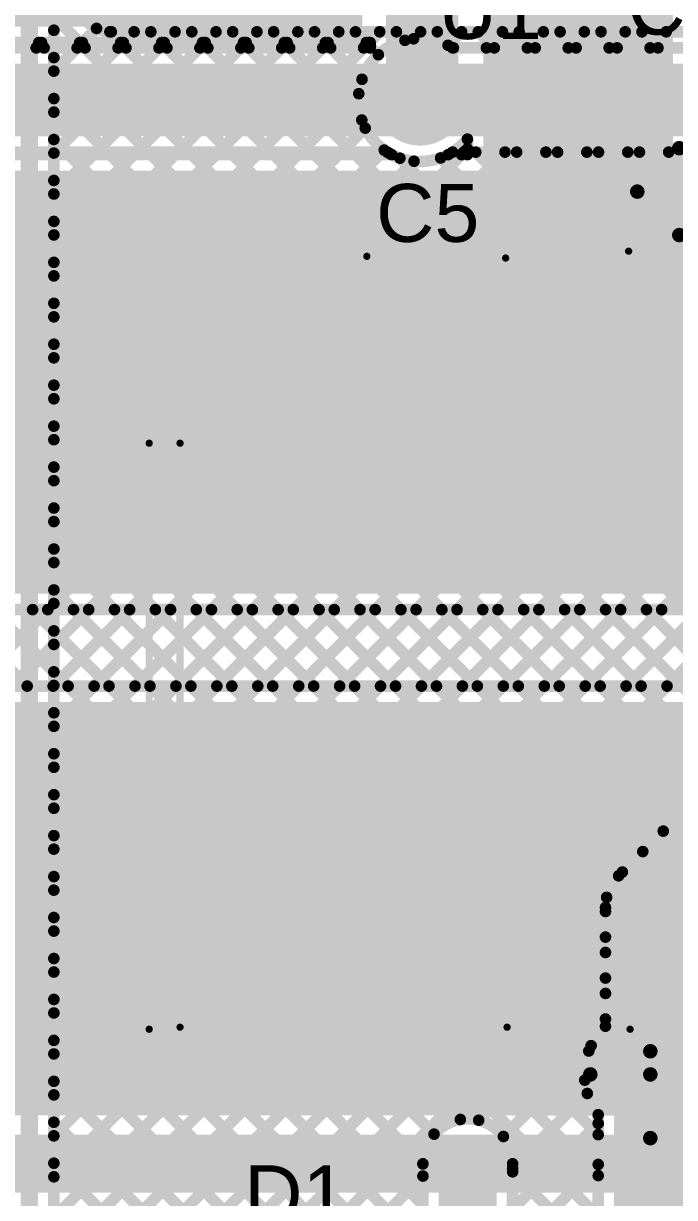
# Model space of a CAD drawing. Header units: millimetres. Extents: x 0 to 214, y 0 to 214.
# Drawn here: x 2.949 to 3.399, y 0.987 to 1.798 of the extents above; entities that cross this region are included whole.
import ezdxf

# ---------------------------------------------------------------- set-up
doc = ezdxf.new("R2010")
doc.units = ezdxf.units.MM
doc.header["$MEASUREMENT"] = 0
for name, color, linetype in [('BottomLayer', 5, 'Continuous'), ('BottomSolder', 6, 'Continuous'), ('TopLayer', 1, 'Continuous'), ('TopOverlay', 2, 'Continuous'), ('TopPaste', 8, 'Continuous'), ('TopSolder', 216, 'Continuous'), ('ViaHoleLayer', 16, 'Continuous')]:
    doc.layers.add(name, color=color, linetype=linetype)
doc.styles.add('Arial', font='', dxfattribs={"height": 0.2})
doc.styles.get('Arial').set_extended_font_data('Arial')

# ---------------------------------------------------------------- blocks, each defined once
blk = doc.blocks.new('VT1H471MI135000CE0_16')
at = {"layer": 'TopLayer'}
for points in [[(-0.32461, 0.03445), (-0.08051, 0.03445), (-0.08051, -0.03445), (-0.32461, -0.03445)], [(0.08051, 0.03445), (0.32461, 0.03445), (0.32461, -0.03445), (0.08051, -0.03445)]]:
    blk.add_hatch(color=1, dxfattribs=at).paths.add_polyline_path(points)
at = {"layer": 'TopPaste'}
for points in [[(-0.32461, 0.03445), (-0.08051, 0.03445), (-0.08051, -0.03445), (-0.32461, -0.03445)], [(0.08051, 0.03445), (0.32461, 0.03445), (0.32461, -0.03445), (0.08051, -0.03445)]]:
    blk.add_hatch(color=8, dxfattribs=at).paths.add_polyline_path(points)
at = {"layer": 'TopSolder'}
for points in [[(-0.32861, 0.03845), (-0.07651, 0.03845), (-0.07651, -0.03845), (-0.32861, -0.03845)], [(0.07651, 0.03845), (0.32861, 0.03845), (0.32861, -0.03845), (0.07651, -0.03845)]]:
    blk.add_hatch(color=216, dxfattribs=at).paths.add_polyline_path(points)
at = {"layer": 'TopOverlay'}
for points, const_width in [([(-0.26961, 0.13617), (-0.13578, 0.27)], 0.005), ([(0.269, 0.27), (-0.13578, 0.27)], 0.005), ([(0.269, 0.043), (0.269, 0.27)], 0.005), ([(-0.26842, 0.042), (-0.26961, 0.13617)], 0.005), ([(-0.30956, 0.048), (-0.30956, 0.108)], 0.01), ([(-0.27956, 0.077), (-0.33956, 0.077)], 0.01), ([(0.34422, 0.057), (0.28422, 0.057)], 0.01), ([(-0.26488, -0.1389), (-0.26367, -0.04299)], 0.005), ([(0.26758, -0.268), (0.26758, -0.042)], 0.005), ([(-0.13578, -0.268), (-0.26488, -0.1389)], 0.005), ([(0.26758, -0.268), (-0.13578, -0.268)], 0.005)]:
    blk.add_lwpolyline(points, dxfattribs=dict(at, const_width=const_width))
for points, const_width in [([(-0.13703, 0.27, 1), (-0.13453, 0.27, 1)], 0.0025), ([(-0.13703, 0.27, 1), (-0.13453, 0.27, 1)], 0.0025), ([(0.26775, 0.27, 1), (0.27025, 0.27, 1)], 0.0025), ([(0.26775, 0.27, 1), (0.27025, 0.27, 1)], 0.0025), ([(-0.27086, 0.13617, 1), (-0.26836, 0.13617, 1)], 0.0025), ([(-0.27086, 0.13617, 1), (-0.26836, 0.13617, 1)], 0.0025), ([(-0.31206, 0.108, 1), (-0.30706, 0.108, 1)], 0.005), ([(-0.34206, 0.077, 1), (-0.33706, 0.077, 1)], 0.005), ([(-0.28206, 0.077, 1), (-0.27706, 0.077, 1)], 0.005), ([(0.28172, 0.057, 1), (0.28672, 0.057, 1)], 0.005), ([(0.34172, 0.057, 1), (0.34672, 0.057, 1)], 0.005), ([(-0.31206, 0.048, 1), (-0.30706, 0.048, 1)], 0.005), ([(-0.26967, 0.042, 1), (-0.26717, 0.042, 1)], 0.0025), ([(0.26775, 0.043, 1), (0.27025, 0.043, 1)], 0.0025), ([(-0.26492, -0.04299, 1), (-0.26242, -0.04299, 1)], 0.0025), ([(0.26633, -0.042, 1), (0.26883, -0.042, 1)], 0.0025), ([(-0.26613, -0.1389, 1), (-0.26363, -0.1389, 1)], 0.0025), ([(-0.26613, -0.1389, 1), (-0.26363, -0.1389, 1)], 0.0025), ([(-0.13703, -0.268, 1), (-0.13453, -0.268, 1)], 0.0025), ([(-0.13703, -0.268, 1), (-0.13453, -0.268, 1)], 0.0025), ([(0.26633, -0.268, 1), (0.26883, -0.268, 1)], 0.0025), ([(0.26633, -0.268, 1), (0.26883, -0.268, 1)], 0.0025)]:
    blk.add_lwpolyline(points, format="xyb", close=True, dxfattribs=dict(at, const_width=const_width))
blk = doc.blocks.new('VT1H471MI135000CE0_301')
at = {"layer": 'TopLayer'}
for points in [[(-0.32461, 0.03445), (-0.08051, 0.03445), (-0.08051, -0.03445), (-0.32461, -0.03445)], [(0.08051, 0.03445), (0.32461, 0.03445), (0.32461, -0.03445), (0.08051, -0.03445)]]:
    blk.add_hatch(color=1, dxfattribs=at).paths.add_polyline_path(points)
at = {"layer": 'TopPaste'}
for points in [[(-0.32461, 0.03445), (-0.08051, 0.03445), (-0.08051, -0.03445), (-0.32461, -0.03445)], [(0.08051, 0.03445), (0.32461, 0.03445), (0.32461, -0.03445), (0.08051, -0.03445)]]:
    blk.add_hatch(color=8, dxfattribs=at).paths.add_polyline_path(points)
at = {"layer": 'TopSolder'}
for points in [[(-0.32861, 0.03845), (-0.07651, 0.03845), (-0.07651, -0.03845), (-0.32861, -0.03845)], [(0.07651, 0.03845), (0.32861, 0.03845), (0.32861, -0.03845), (0.07651, -0.03845)]]:
    blk.add_hatch(color=216, dxfattribs=at).paths.add_polyline_path(points)
at = {"layer": 'TopOverlay'}
for points, const_width in [([(-0.26961, 0.13617), (-0.13578, 0.27)], 0.005), ([(0.269, 0.27), (-0.13578, 0.27)], 0.005), ([(0.269, 0.043), (0.269, 0.27)], 0.005), ([(-0.26842, 0.042), (-0.26961, 0.13617)], 0.005), ([(-0.30956, 0.048), (-0.30956, 0.108)], 0.01), ([(-0.27956, 0.077), (-0.33956, 0.077)], 0.01), ([(0.34422, 0.057), (0.28422, 0.057)], 0.01), ([(-0.26488, -0.1389), (-0.26367, -0.04299)], 0.005), ([(0.26758, -0.268), (0.26758, -0.042)], 0.005), ([(-0.13578, -0.268), (-0.26488, -0.1389)], 0.005), ([(0.26758, -0.268), (-0.13578, -0.268)], 0.005)]:
    blk.add_lwpolyline(points, dxfattribs=dict(at, const_width=const_width))
for points, const_width in [([(-0.13703, 0.27, 1), (-0.13453, 0.27, 1)], 0.0025), ([(-0.13703, 0.27, 1), (-0.13453, 0.27, 1)], 0.0025), ([(0.26775, 0.27, 1), (0.27025, 0.27, 1)], 0.0025), ([(0.26775, 0.27, 1), (0.27025, 0.27, 1)], 0.0025), ([(-0.27086, 0.13617, 1), (-0.26836, 0.13617, 1)], 0.0025), ([(-0.27086, 0.13617, 1), (-0.26836, 0.13617, 1)], 0.0025), ([(-0.31206, 0.108, 1), (-0.30706, 0.108, 1)], 0.005), ([(-0.34206, 0.077, 1), (-0.33706, 0.077, 1)], 0.005), ([(-0.28206, 0.077, 1), (-0.27706, 0.077, 1)], 0.005), ([(0.28172, 0.057, 1), (0.28672, 0.057, 1)], 0.005), ([(0.34172, 0.057, 1), (0.34672, 0.057, 1)], 0.005), ([(-0.31206, 0.048, 1), (-0.30706, 0.048, 1)], 0.005), ([(-0.26967, 0.042, 1), (-0.26717, 0.042, 1)], 0.0025), ([(0.26775, 0.043, 1), (0.27025, 0.043, 1)], 0.0025), ([(-0.26492, -0.04299, 1), (-0.26242, -0.04299, 1)], 0.0025), ([(0.26633, -0.042, 1), (0.26883, -0.042, 1)], 0.0025), ([(-0.26613, -0.1389, 1), (-0.26363, -0.1389, 1)], 0.0025), ([(-0.26613, -0.1389, 1), (-0.26363, -0.1389, 1)], 0.0025), ([(-0.13703, -0.268, 1), (-0.13453, -0.268, 1)], 0.0025), ([(-0.13703, -0.268, 1), (-0.13453, -0.268, 1)], 0.0025), ([(0.26633, -0.268, 1), (0.26883, -0.268, 1)], 0.0025), ([(0.26633, -0.268, 1), (0.26883, -0.268, 1)], 0.0025)]:
    blk.add_lwpolyline(points, format="xyb", close=True, dxfattribs=dict(at, const_width=const_width))

msp = doc.modelspace()

# ---------------------------------------------------------------- hatches: boundary and pattern name
at = {"layer": 'BottomLayer'}
h = msp.add_hatch(color=5, dxfattribs=at)
edge = h.paths.add_edge_path()
edge.add_arc((3.223, 1.745), 0.0315, 0, 360)
h = msp.add_hatch(color=5, dxfattribs=at)
edge = h.paths.add_edge_path()
edge.add_arc((3.38222, 1.07194), 0.0315, 0, 360)
h = msp.add_hatch(color=5, dxfattribs=at)
edge = h.paths.add_edge_path()
edge.add_arc((3.25605, 1.01024), 0.01181, 0, 360)
at = {"layer": 'BottomSolder'}
h = msp.add_hatch(color=6, dxfattribs=at)
edge = h.paths.add_edge_path()
edge.add_arc((3.223, 1.745), 0.01975, 0, 360)
at = {"layer": 'TopLayer'}
for points in [[(3.2668, 1.649), (3.3978, 1.649), (3.3978, 1.92913), (3.2668, 1.92913)], [(2.35054, 1.79567), (3.18322, 1.79567), (3.18322, 1.83012), (2.35054, 1.83012)], [(2.58, 1.404), (3.602, 1.404), (3.602, 1.69626), (2.58, 1.69626)], [(1.37314, 1.0437), (3.602, 1.0437), (3.602, 1.32917), (1.37314, 1.32917)]]:
    msp.add_hatch(color=1, dxfattribs=at).paths.add_polyline_path(points)
h = msp.add_hatch(color=1, dxfattribs=at)
edge = h.paths.add_edge_path()
edge.add_arc((3.223, 1.745), 0.0315, 0, 360)
h = msp.add_hatch(color=1, dxfattribs=at)
edge = h.paths.add_edge_path()
edge.add_arc((3.38222, 1.07194), 0.0315, 0, 360)
h = msp.add_hatch(color=1, dxfattribs=at)
edge = h.paths.add_edge_path()
edge.add_arc((3.25605, 1.01024), 0.01181, 0, 360)
at = {"layer": 'TopSolder'}
h = msp.add_hatch(color=216, dxfattribs=at)
edge = h.paths.add_edge_path()
edge.add_arc((3.223, 1.745), 0.01975, 0, 360)
at = {"layer": 'ViaHoleLayer'}
h = msp.add_hatch(color=16, dxfattribs=at)
edge = h.paths.add_edge_path()
edge.add_arc((3.223, 1.745), 0.01575, 0, 360)
h = msp.add_hatch(color=16, dxfattribs=at)
edge = h.paths.add_edge_path()
edge.add_arc((3.38222, 1.07194), 0.01575, 0, 360)
h = msp.add_hatch(color=16, dxfattribs=at)
edge = h.paths.add_edge_path()
edge.add_arc((3.25605, 1.01024), 0.00591, 0, 360)

# ---------------------------------------------------------------- linework, layer by layer
at = {"layer": 'BottomLayer'}
for points, const_width in [([(2.953, 0.267), (2.953, 2.432)], 0.012), ([(2.97, 0.96693), (2.97, 1.88938)], 0.008), ([(2.97, 1.7932), (2.98688, 1.81008)], 0.008), ([(2.97, 1.80257), (3.46187, 1.31071)], 0.008), ([(2.97, 1.76492), (2.99952, 1.79443)], 0.008), ([(2.97, 1.56693), (3.19518, 1.79211)], 0.008), ([(2.97, 1.6235), (3.13861, 1.79211)], 0.008), ([(2.97, 1.59521), (3.16689, 1.79211)], 0.008), ([(2.97, 1.65178), (3.11032, 1.79211)], 0.008), ([(2.97, 1.73663), (3.02547, 1.79211)], 0.008), ([(2.97, 1.68006), (3.08204, 1.79211)], 0.008), ([(2.97, 1.70835), (3.05376, 1.79211)], 0.008), ([(3.00873, 1.79213), (3.47601, 1.32485)], 0.008), ([(3.00972, 1.79211), (3.7424, 1.79211)], 0.008), ([(3.03703, 1.79211), (3.49015, 1.33899)], 0.008), ([(3.06532, 1.79211), (3.50429, 1.35313)], 0.008), ([(3.0936, 1.79211), (3.51843, 1.36727)], 0.008), ([(3.12189, 1.79211), (3.18281, 1.73118)], 0.008), ([(3.15017, 1.79211), (3.18298, 1.7593)], 0.008), ([(3.17846, 1.79211), (3.19426, 1.7763)], 0.008), ([(3.20674, 1.79211), (3.21263, 1.78621)], 0.008), ([(3.21863, 1.78727), (3.22346, 1.79211)], 0.008), ([(3.23502, 1.79211), (3.24613, 1.781)], 0.008), ([(3.24243, 1.78279), (3.25175, 1.79211)], 0.008), ([(3.26331, 1.79211), (3.27441, 1.781)], 0.008), ([(3.26893, 1.781), (3.28003, 1.79211)], 0.008), ([(3.29159, 1.79211), (3.3027, 1.781)], 0.008), ([(3.29721, 1.781), (3.30831, 1.79211)], 0.008), ([(3.31988, 1.79211), (3.33098, 1.781)], 0.008), ([(3.32549, 1.781), (3.3366, 1.79211)], 0.008), ([(3.34816, 1.79211), (3.35927, 1.781)], 0.008), ([(3.35378, 1.781), (3.36488, 1.79211)], 0.008), ([(3.37645, 1.79211), (3.38755, 1.781)], 0.008), ([(3.38206, 1.781), (3.39317, 1.79211)], 0.008), ([(3.24558, 1.781), (3.68891, 1.781)], 0.008), ([(2.97, 1.77429), (3.44772, 1.29656)], 0.008), ([(3.223, 1.745), (3.7115, 1.745)], 0.05), ([(3.02054, 0.96693), (3.816, 1.76239)], 0.008), ([(2.97, 1.53864), (3.18073, 1.74937)], 0.008), ([(2.97, 1.746), (3.43358, 1.28242)], 0.008), ([(3.04882, 0.96693), (3.816, 1.7341)], 0.008), ([(2.97, 1.51036), (3.18521, 1.72557)], 0.008), ([(2.97, 1.71772), (3.41944, 1.26828)], 0.008), ([(2.97, 1.48207), (3.19833, 1.7104)], 0.008), ([(2.97, 1.28408), (3.39492, 1.709)], 0.008), ([(2.97, 1.2558), (3.4232, 1.709)], 0.008), ([(2.97, 1.31237), (3.36663, 1.709)], 0.008), ([(2.97, 1.42551), (3.25349, 1.709)], 0.008), ([(2.97, 1.39722), (3.28178, 1.709)], 0.008), ([(2.97, 1.34065), (3.33835, 1.709)], 0.008), ([(2.97, 1.36894), (3.31006, 1.709)], 0.008), ([(2.97, 1.08609), (3.59291, 1.709)], 0.008), ([(2.97, 1.05781), (3.62119, 1.709)], 0.008), ([(2.97, 1.11438), (3.56462, 1.709)], 0.008), ([(2.97, 1.00124), (3.67776, 1.709)], 0.008), ([(2.97, 1.02953), (3.64947, 1.709)], 0.008), ([(2.97, 1.19923), (3.47977, 1.709)], 0.008), ([(2.97, 1.17095), (3.50805, 1.709)], 0.008), ([(2.97, 1.22752), (3.45148, 1.709)], 0.008), ([(2.97, 1.14266), (3.53634, 1.709)], 0.008), ([(2.99226, 0.96693), (3.73477, 1.70945)], 0.008), ([(3.24558, 1.709), (3.68891, 1.709)], 0.008), ([(3.26156, 1.709), (3.56086, 1.4097)], 0.008), ([(3.28985, 1.709), (3.575, 1.42384)], 0.008), ([(3.31813, 1.709), (3.58914, 1.43799)], 0.008), ([(3.34641, 1.709), (3.60329, 1.45213)], 0.008), ([(3.3747, 1.709), (3.61743, 1.46627)], 0.008), ([(2.97, 0.97296), (3.70089, 1.70385)], 0.008), ([(2.97, 1.45379), (3.21891, 1.7027)], 0.008), ([(3.07298, 0.9628), (3.816, 1.70582)], 0.008), ([(3.20918, 1.70481), (3.53258, 1.38142)], 0.008), ([(3.2373, 1.70498), (3.54672, 1.39556)], 0.008), ([(2.97, 1.68943), (3.4053, 1.25414)], 0.008), ([(3.07298, 0.93452), (3.816, 1.67754)], 0.008), ([(3.38222, 1.18722), (3.847, 1.652)], 0.04), ([(2.97, 1.66115), (3.39115, 1.24)], 0.008), ([(3.36033, 1.20917), (3.816, 1.66484)], 0.008), ([(2.97, 1.63287), (3.37701, 1.22585)], 0.008), ([(2.97, 1.60458), (3.36287, 1.21171)], 0.008), ([(2.97, 1.5763), (3.35203, 1.19426)], 0.008), ([(2.97, 1.54801), (3.35122, 1.16679)], 0.008), ([(2.97, 1.51973), (3.35122, 1.1385)], 0.008), ([(2.97, 1.49144), (3.35122, 1.11022)], 0.008), ([(2.97, 1.46316), (3.34131, 1.09184)], 0.008), ([(2.97, 1.43488), (3.3369, 1.06797)], 0.008), ([(2.97, 1.40659), (3.34622, 1.03037)], 0.008), ([(2.97, 1.37831), (3.34622, 1.00208)], 0.008), ([(2.97, 1.35002), (3.34622, 0.9738)], 0.008), ([(2.97, 1.32174), (3.25093, 1.04081)], 0.008), ([(2.97, 1.29345), (3.23276, 1.03069)], 0.008), ([(2.97, 1.26517), (3.22505, 1.01012)], 0.008), ([(2.97, 1.23689), (3.22505, 0.98183)], 0.008), ([(2.97, 1.2086), (3.22505, 0.95355)], 0.008), ([(3.38222, 1.07194), (3.38222, 1.18722)], 0.04), ([(2.97, 1.18032), (3.22505, 0.92526)], 0.008), ([(3.07298, 0.90623), (3.35122, 1.18448)], 0.008), ([(3.35122, 1.10524), (3.35122, 1.18722)], 0.008), ([(3.07298, 0.87795), (3.35122, 1.15619)], 0.008), ([(2.97, 1.15203), (3.22505, 0.89698)], 0.008), ([(2.97, 1.12375), (3.22505, 0.86869)], 0.008), ([(3.26362, 1.0403), (3.35122, 1.12791)], 0.008), ([(2.97, 1.09546), (3.22505, 0.84041)], 0.008), ([(3.38222, 1.07194), (3.50706, 1.07194)], 0.05), ([(3.38222, 0.71022), (3.38222, 1.07194)], 0.05), ([(3.28067, 1.02907), (3.33969, 1.08809)], 0.008), ([(2.97, 1.06718), (3.07025, 0.96693)], 0.008), ([(3.34073, 1.07194), (3.38222, 1.07194)], 0.01), ([(3.28705, 1.00717), (3.33867, 1.05879)], 0.008), ([(3.34622, 0.73804), (3.34622, 1.04412)], 0.008), ([(2.97, 1.0389), (3.04197, 0.96693)], 0.008), ([(3.28705, 0.97888), (3.34622, 1.03805)], 0.008), ([(3.25605, 0.35595), (3.25605, 1.01024)], 0.04), ([(2.97, 1.01061), (3.01368, 0.96693)], 0.008), ([(3.22505, 0.35595), (3.22505, 1.01024)], 0.008), ([(3.28705, 0.36879), (3.28705, 1.01024)], 0.008), ([(3.28705, 0.9506), (3.34622, 1.00977)], 0.008), ([(3.07298, 0.84967), (3.22505, 1.00174)], 0.008), ([(3.28705, 1.00468), (3.34622, 0.94551)], 0.008)]:
    msp.add_lwpolyline(points, dxfattribs=dict(at, const_width=const_width))
at = {"layer": 'BottomLayer', "const_width": 0.008}
for points in [[(3.00972, 1.79211, -1), (3.00972, 1.8391)], [(3.24558, 1.709, -1.807708), (3.24558, 1.781)], [(3.35122, 1.18722, -0.199163), (3.36033, 1.20917)], [(3.35122, 1.18722, -0.198912), (3.3603, 1.20914)], [(3.34622, 1.04412, -0.387592), (3.35122, 1.10524)], [(3.22505, 1.01024, -1), (3.28705, 1.01024)]]:
    msp.add_lwpolyline(points, format="xyb", dxfattribs=at)
at = {"layer": 'BottomLayer'}
for points, const_width in [([(2.968, 1.7932, 1), (2.972, 1.7932, 1)], 0.004), ([(2.99752, 1.79443, 1), (3.00152, 1.79443, 1)], 0.004), ([(3.00673, 1.79213, 1), (3.01073, 1.79213, 1)], 0.004), ([(3.00772, 1.79211, 1), (3.01172, 1.79211, 1)], 0.004), ([(3.00772, 1.79211, 1), (3.01172, 1.79211, 1)], 0.004), ([(3.02347, 1.79211, 1), (3.02747, 1.79211, 1)], 0.004), ([(3.03503, 1.79211, 1), (3.03903, 1.79211, 1)], 0.004), ([(3.05176, 1.79211, 1), (3.05576, 1.79211, 1)], 0.004), ([(3.06332, 1.79211, 1), (3.06732, 1.79211, 1)], 0.004), ([(3.08004, 1.79211, 1), (3.08404, 1.79211, 1)], 0.004), ([(3.0916, 1.79211, 1), (3.0956, 1.79211, 1)], 0.004), ([(3.10832, 1.79211, 1), (3.11232, 1.79211, 1)], 0.004), ([(3.11989, 1.79211, 1), (3.12389, 1.79211, 1)], 0.004), ([(3.13661, 1.79211, 1), (3.14061, 1.79211, 1)], 0.004), ([(3.14817, 1.79211, 1), (3.15217, 1.79211, 1)], 0.004), ([(3.16489, 1.79211, 1), (3.16889, 1.79211, 1)], 0.004), ([(3.17646, 1.79211, 1), (3.18046, 1.79211, 1)], 0.004), ([(3.19318, 1.79211, 1), (3.19718, 1.79211, 1)], 0.004), ([(3.20474, 1.79211, 1), (3.20874, 1.79211, 1)], 0.004), ([(3.22146, 1.79211, 1), (3.22546, 1.79211, 1)], 0.004), ([(3.23302, 1.79211, 1), (3.23702, 1.79211, 1)], 0.004), ([(3.24975, 1.79211, 1), (3.25375, 1.79211, 1)], 0.004), ([(3.26131, 1.79211, 1), (3.26531, 1.79211, 1)], 0.004), ([(3.27803, 1.79211, 1), (3.28203, 1.79211, 1)], 0.004), ([(3.28959, 1.79211, 1), (3.29359, 1.79211, 1)], 0.004), ([(3.30631, 1.79211, 1), (3.31031, 1.79211, 1)], 0.004), ([(3.31788, 1.79211, 1), (3.32188, 1.79211, 1)], 0.004), ([(3.3346, 1.79211, 1), (3.3386, 1.79211, 1)], 0.004), ([(3.34616, 1.79211, 1), (3.35016, 1.79211, 1)], 0.004), ([(3.36288, 1.79211, 1), (3.36688, 1.79211, 1)], 0.004), ([(3.37445, 1.79211, 1), (3.37845, 1.79211, 1)], 0.004), ([(3.39117, 1.79211, 1), (3.39517, 1.79211, 1)], 0.004), ([(3.21063, 1.78621, 1), (3.21463, 1.78621, 1)], 0.004), ([(3.21663, 1.78727, 1), (3.22063, 1.78727, 1)], 0.004), ([(3.24043, 1.78279, 1), (3.24443, 1.78279, 1)], 0.004), ([(3.24358, 1.781, 1), (3.24758, 1.781, 1)], 0.004), ([(3.24358, 1.781, 1), (3.24758, 1.781, 1)], 0.004), ([(3.24413, 1.781, 1), (3.24813, 1.781, 1)], 0.004), ([(3.26693, 1.781, 1), (3.27093, 1.781, 1)], 0.004), ([(3.27241, 1.781, 1), (3.27641, 1.781, 1)], 0.004), ([(3.29521, 1.781, 1), (3.29921, 1.781, 1)], 0.004), ([(3.3007, 1.781, 1), (3.3047, 1.781, 1)], 0.004), ([(3.32349, 1.781, 1), (3.32749, 1.781, 1)], 0.004), ([(3.32898, 1.781, 1), (3.33298, 1.781, 1)], 0.004), ([(3.35178, 1.781, 1), (3.35578, 1.781, 1)], 0.004), ([(3.35727, 1.781, 1), (3.36127, 1.781, 1)], 0.004), ([(3.38006, 1.781, 1), (3.38406, 1.781, 1)], 0.004), ([(3.38555, 1.781, 1), (3.38955, 1.781, 1)], 0.004), ([(2.968, 1.77429, 1), (2.972, 1.77429, 1)], 0.004), ([(3.19226, 1.7763, 1), (3.19626, 1.7763, 1)], 0.004), ([(2.968, 1.76492, 1), (2.972, 1.76492, 1)], 0.004), ([(3.2105, 1.745, 1), (3.2355, 1.745, 1)], 0.025), ([(3.18098, 1.7593, 1), (3.18498, 1.7593, 1)], 0.004), ([(3.17873, 1.74937, 1), (3.18273, 1.74937, 1)], 0.004), ([(2.968, 1.746, 1), (2.972, 1.746, 1)], 0.004), ([(2.968, 1.73663, 1), (2.972, 1.73663, 1)], 0.004), ([(3.18081, 1.73118, 1), (3.18481, 1.73118, 1)], 0.004), ([(3.18321, 1.72557, 1), (3.18721, 1.72557, 1)], 0.004), ([(2.968, 1.71772, 1), (2.972, 1.71772, 1)], 0.004), ([(2.968, 1.70835, 1), (2.972, 1.70835, 1)], 0.004), ([(3.19633, 1.7104, 1), (3.20033, 1.7104, 1)], 0.004), ([(3.24358, 1.709, 1), (3.24758, 1.709, 1)], 0.004), ([(3.24358, 1.709, 1), (3.24758, 1.709, 1)], 0.004), ([(3.25149, 1.709, 1), (3.25549, 1.709, 1)], 0.004), ([(3.25956, 1.709, 1), (3.26356, 1.709, 1)], 0.004), ([(3.27978, 1.709, 1), (3.28378, 1.709, 1)], 0.004), ([(3.28785, 1.709, 1), (3.29185, 1.709, 1)], 0.004), ([(3.30806, 1.709, 1), (3.31206, 1.709, 1)], 0.004), ([(3.31613, 1.709, 1), (3.32013, 1.709, 1)], 0.004), ([(3.33635, 1.709, 1), (3.34035, 1.709, 1)], 0.004), ([(3.34441, 1.709, 1), (3.34841, 1.709, 1)], 0.004), ([(3.36463, 1.709, 1), (3.36863, 1.709, 1)], 0.004), ([(3.3727, 1.709, 1), (3.3767, 1.709, 1)], 0.004), ([(3.39292, 1.709, 1), (3.39692, 1.709, 1)], 0.004), ([(3.20718, 1.70481, 1), (3.21118, 1.70481, 1)], 0.004), ([(3.21691, 1.7027, 1), (3.22091, 1.7027, 1)], 0.004), ([(3.2353, 1.70498, 1), (3.2393, 1.70498, 1)], 0.004), ([(2.968, 1.68943, 1), (2.972, 1.68943, 1)], 0.004), ([(2.968, 1.68006, 1), (2.972, 1.68006, 1)], 0.004), ([(2.968, 1.66115, 1), (2.972, 1.66115, 1)], 0.004), ([(2.968, 1.65178, 1), (2.972, 1.65178, 1)], 0.004), ([(2.968, 1.63287, 1), (2.972, 1.63287, 1)], 0.004), ([(2.968, 1.6235, 1), (2.972, 1.6235, 1)], 0.004), ([(2.968, 1.60458, 1), (2.972, 1.60458, 1)], 0.004), ([(2.968, 1.59521, 1), (2.972, 1.59521, 1)], 0.004), ([(2.968, 1.5763, 1), (2.972, 1.5763, 1)], 0.004), ([(2.968, 1.56693, 1), (2.972, 1.56693, 1)], 0.004), ([(2.968, 1.54801, 1), (2.972, 1.54801, 1)], 0.004), ([(2.968, 1.53864, 1), (2.972, 1.53864, 1)], 0.004), ([(2.968, 1.51973, 1), (2.972, 1.51973, 1)], 0.004), ([(2.968, 1.51036, 1), (2.972, 1.51036, 1)], 0.004), ([(2.968, 1.49144, 1), (2.972, 1.49144, 1)], 0.004), ([(2.968, 1.48207, 1), (2.972, 1.48207, 1)], 0.004), ([(2.968, 1.46316, 1), (2.972, 1.46316, 1)], 0.004), ([(2.968, 1.45379, 1), (2.972, 1.45379, 1)], 0.004), ([(2.968, 1.43488, 1), (2.972, 1.43488, 1)], 0.004), ([(2.968, 1.42551, 1), (2.972, 1.42551, 1)], 0.004), ([(2.968, 1.40659, 1), (2.972, 1.40659, 1)], 0.004), ([(2.968, 1.39722, 1), (2.972, 1.39722, 1)], 0.004), ([(2.968, 1.37831, 1), (2.972, 1.37831, 1)], 0.004), ([(2.968, 1.36894, 1), (2.972, 1.36894, 1)], 0.004), ([(2.968, 1.35002, 1), (2.972, 1.35002, 1)], 0.004), ([(2.968, 1.34065, 1), (2.972, 1.34065, 1)], 0.004), ([(2.968, 1.32174, 1), (2.972, 1.32174, 1)], 0.004), ([(2.968, 1.31237, 1), (2.972, 1.31237, 1)], 0.004), ([(2.968, 1.29345, 1), (2.972, 1.29345, 1)], 0.004), ([(2.968, 1.28408, 1), (2.972, 1.28408, 1)], 0.004), ([(2.968, 1.26517, 1), (2.972, 1.26517, 1)], 0.004), ([(2.968, 1.2558, 1), (2.972, 1.2558, 1)], 0.004), ([(2.968, 1.23689, 1), (2.972, 1.23689, 1)], 0.004), ([(3.38915, 1.24, 1), (3.39315, 1.24, 1)], 0.004), ([(2.968, 1.22752, 1), (2.972, 1.22752, 1)], 0.004), ([(3.37501, 1.22585, 1), (3.37901, 1.22585, 1)], 0.004), ([(2.968, 1.2086, 1), (2.972, 1.2086, 1)], 0.004), ([(3.3583, 1.20914, 1), (3.3623, 1.20914, 1)], 0.004), ([(3.35833, 1.20917, 1), (3.36233, 1.20917, 1)], 0.004), ([(3.35833, 1.20917, 1), (3.36233, 1.20917, 1)], 0.004), ([(3.36087, 1.21171, 1), (3.36487, 1.21171, 1)], 0.004), ([(2.968, 1.19923, 1), (2.972, 1.19923, 1)], 0.004), ([(3.37222, 1.18722, 1), (3.39222, 1.18722, 1)], 0.02), ([(3.37222, 1.18722, 1), (3.39222, 1.18722, 1)], 0.02), ([(3.35003, 1.19426, 1), (3.35403, 1.19426, 1)], 0.004), ([(2.968, 1.18032, 1), (2.972, 1.18032, 1)], 0.004), ([(3.34922, 1.18722, 1), (3.35322, 1.18722, 1)], 0.004), ([(3.34922, 1.18722, 1), (3.35322, 1.18722, 1)], 0.004), ([(3.34922, 1.18722, 1), (3.35322, 1.18722, 1)], 0.004), ([(3.34922, 1.18448, 1), (3.35322, 1.18448, 1)], 0.004), ([(2.968, 1.17095, 1), (2.972, 1.17095, 1)], 0.004), ([(3.34922, 1.16679, 1), (3.35322, 1.16679, 1)], 0.004), ([(3.34922, 1.15619, 1), (3.35322, 1.15619, 1)], 0.004), ([(2.968, 1.15203, 1), (2.972, 1.15203, 1)], 0.004), ([(2.968, 1.14266, 1), (2.972, 1.14266, 1)], 0.004), ([(3.34922, 1.1385, 1), (3.35322, 1.1385, 1)], 0.004), ([(2.968, 1.12375, 1), (2.972, 1.12375, 1)], 0.004), ([(3.34922, 1.12791, 1), (3.35322, 1.12791, 1)], 0.004), ([(2.968, 1.11438, 1), (2.972, 1.11438, 1)], 0.004), ([(3.34922, 1.11022, 1), (3.35322, 1.11022, 1)], 0.004), ([(3.34922, 1.10524, 1), (3.35322, 1.10524, 1)], 0.004), ([(3.34922, 1.10524, 1), (3.35322, 1.10524, 1)], 0.004), ([(2.968, 1.09546, 1), (2.972, 1.09546, 1)], 0.004), ([(3.33931, 1.09184, 1), (3.34331, 1.09184, 1)], 0.004), ([(3.36972, 1.07194, 1), (3.39472, 1.07194, 1)], 0.025), ([(3.36972, 1.07194, 1), (3.39472, 1.07194, 1)], 0.025), ([(2.968, 1.08609, 1), (2.972, 1.08609, 1)], 0.004), ([(3.33769, 1.08809, 1), (3.34169, 1.08809, 1)], 0.004), ([(3.37222, 1.07194, 1), (3.39222, 1.07194, 1)], 0.02), ([(2.968, 1.06718, 1), (2.972, 1.06718, 1)], 0.004), ([(3.3349, 1.06797, 1), (3.3389, 1.06797, 1)], 0.004), ([(3.33823, 1.07194, 1), (3.34323, 1.07194, 1)], 0.005), ([(3.37972, 1.07194, 1), (3.38472, 1.07194, 1)], 0.005), ([(3.33667, 1.05879, 1), (3.34067, 1.05879, 1)], 0.004), ([(2.968, 1.05781, 1), (2.972, 1.05781, 1)], 0.004), ([(3.34422, 1.04412, 1), (3.34822, 1.04412, 1)], 0.004), ([(3.34422, 1.04412, 1), (3.34822, 1.04412, 1)], 0.004), ([(2.968, 1.0389, 1), (2.972, 1.0389, 1)], 0.004), ([(3.24893, 1.04081, 1), (3.25293, 1.04081, 1)], 0.004), ([(3.26162, 1.0403, 1), (3.26562, 1.0403, 1)], 0.004), ([(3.34422, 1.03805, 1), (3.34822, 1.03805, 1)], 0.004), ([(2.968, 1.02953, 1), (2.972, 1.02953, 1)], 0.004), ([(3.23076, 1.03069, 1), (3.23476, 1.03069, 1)], 0.004), ([(3.24605, 1.01024, 1), (3.26605, 1.01024, 1)], 0.02), ([(3.27867, 1.02907, 1), (3.28267, 1.02907, 1)], 0.004), ([(3.34422, 1.03037, 1), (3.34822, 1.03037, 1)], 0.004), ([(2.968, 1.01061, 1), (2.972, 1.01061, 1)], 0.004), ([(3.22305, 1.01024, 1), (3.22705, 1.01024, 1)], 0.004), ([(3.22305, 1.01024, 1), (3.22705, 1.01024, 1)], 0.004), ([(3.22305, 1.01012, 1), (3.22705, 1.01012, 1)], 0.004), ([(3.28505, 1.01024, 1), (3.28905, 1.01024, 1)], 0.004), ([(3.28505, 1.01024, 1), (3.28905, 1.01024, 1)], 0.004), ([(3.34422, 1.00977, 1), (3.34822, 1.00977, 1)], 0.004), ([(3.22305, 1.00174, 1), (3.22705, 1.00174, 1)], 0.004), ([(3.28505, 1.00717, 1), (3.28905, 1.00717, 1)], 0.004), ([(3.28505, 1.00468, 1), (3.28905, 1.00468, 1)], 0.004), ([(3.34422, 1.00208, 1), (3.34822, 1.00208, 1)], 0.004), ([(2.968, 1.00124, 1), (2.972, 1.00124, 1)], 0.004)]:
    msp.add_lwpolyline(points, format="xyb", close=True, dxfattribs=dict(at, const_width=const_width))
at = {"layer": 'TopLayer'}
for points, const_width in [([(3.22456, 1.74656), (3.22456, 1.96693)], 0.05), ([(2.55624, 1.78467), (3.18856, 1.78467)], 0.008), ([(2.56358, 1.781), (3.18856, 1.781)], 0.008), ([(2.9578, 1.781), (2.96147, 1.78467)], 0.008), ([(2.95962, 1.78467), (2.96329, 1.781)], 0.008), ([(2.98608, 1.781), (2.98975, 1.78467)], 0.008), ([(2.9879, 1.78467), (2.99157, 1.781)], 0.008), ([(3.01437, 1.781), (3.01804, 1.78467)], 0.008), ([(3.01619, 1.78467), (3.01986, 1.781)], 0.008), ([(3.04265, 1.781), (3.04632, 1.78467)], 0.008), ([(3.04447, 1.78467), (3.04814, 1.781)], 0.008), ([(3.07094, 1.781), (3.0746, 1.78467)], 0.008), ([(3.07276, 1.78467), (3.07642, 1.781)], 0.008), ([(3.09922, 1.781), (3.10289, 1.78467)], 0.008), ([(3.10104, 1.78467), (3.10471, 1.781)], 0.008), ([(3.1275, 1.781), (3.13117, 1.78467)], 0.008), ([(3.12932, 1.78467), (3.13299, 1.781)], 0.008), ([(3.15579, 1.781), (3.15946, 1.78467)], 0.008), ([(3.15761, 1.78467), (3.16128, 1.781)], 0.008), ([(3.18407, 1.781), (3.18774, 1.78467)], 0.008), ([(3.18589, 1.78467), (3.18856, 1.782)], 0.008), ([(3.18856, 1.781), (3.18856, 1.78467)], 0.008), ([(2.545, 1.745), (3.223, 1.745)], 0.05), ([(3.223, 1.745), (3.22456, 1.74656)], 0.05), ([(3.2558, 1.70726), (3.2558, 1.71798)], 0.008), ([(2.56358, 1.709), (3.20042, 1.709)], 0.008), ([(2.81134, 1.70726), (3.20347, 1.70726)], 0.008), ([(3.24253, 1.70726), (3.2558, 1.70726)], 0.008), ([(3.25175, 1.70726), (3.2558, 1.7113)], 0.008), ([(2.569, 1.393), (3.609, 1.393)], 0.008), ([(2.89874, 1.393), (2.95157, 1.34017)], 0.008), ([(2.91295, 1.34017), (2.96578, 1.393)], 0.008), ([(2.92702, 1.393), (2.97985, 1.34017)], 0.008), ([(2.94124, 1.34017), (2.99406, 1.393)], 0.008), ([(2.95531, 1.393), (3.00813, 1.34017)], 0.008), ([(2.96952, 1.34017), (3.02235, 1.393)], 0.008), ([(2.98359, 1.393), (3.03642, 1.34017)], 0.008), ([(2.9978, 1.34017), (3.05063, 1.393)], 0.008), ([(3.01188, 1.393), (3.0647, 1.34017)], 0.008), ([(3.02609, 1.34017), (3.07892, 1.393)], 0.008), ([(3.04016, 1.393), (3.09299, 1.34017)], 0.008), ([(3.05437, 1.34017), (3.1072, 1.393)], 0.008), ([(3.06844, 1.393), (3.12127, 1.34017)], 0.008), ([(3.08266, 1.34017), (3.13548, 1.393)], 0.008), ([(3.09673, 1.393), (3.14956, 1.34017)], 0.008), ([(3.11094, 1.34017), (3.16377, 1.393)], 0.008), ([(3.12501, 1.393), (3.17784, 1.34017)], 0.008), ([(3.13923, 1.34017), (3.19205, 1.393)], 0.008), ([(3.1533, 1.393), (3.20612, 1.34017)], 0.008), ([(3.16751, 1.34017), (3.22034, 1.393)], 0.008), ([(3.18158, 1.393), (3.23441, 1.34017)], 0.008), ([(3.19579, 1.34017), (3.24862, 1.393)], 0.008), ([(3.20987, 1.393), (3.26269, 1.34017)], 0.008), ([(3.22408, 1.34017), (3.27691, 1.393)], 0.008), ([(3.23815, 1.393), (3.29098, 1.34017)], 0.008), ([(3.25236, 1.34017), (3.30519, 1.393)], 0.008), ([(3.26643, 1.393), (3.31926, 1.34017)], 0.008), ([(3.28065, 1.34017), (3.33347, 1.393)], 0.008), ([(3.29472, 1.393), (3.34755, 1.34017)], 0.008), ([(3.30893, 1.34017), (3.36176, 1.393)], 0.008), ([(3.323, 1.393), (3.37583, 1.34017)], 0.008), ([(3.33722, 1.34017), (3.39004, 1.393)], 0.008), ([(3.35129, 1.393), (3.40411, 1.34017)], 0.008), ([(3.3655, 1.34017), (3.41833, 1.393)], 0.008), ([(3.37957, 1.393), (3.4324, 1.34017)], 0.008), ([(3.39378, 1.34017), (3.44661, 1.393)], 0.008), ([(1.36214, 1.34017), (3.609, 1.34017)], 0.008), ([(2.36924, 1.01024), (3.25605, 1.01024)], 0.04), ([(3.25605, 1.01024), (3.75676, 1.01024)], 0.04)]:
    msp.add_lwpolyline(points, dxfattribs=dict(at, const_width=const_width))
for points, const_width in [([(2.9558, 1.781, 1), (2.9598, 1.781, 1)], 0.004), ([(2.95762, 1.78467, 1), (2.96162, 1.78467, 1)], 0.004), ([(2.95947, 1.78467, 1), (2.96347, 1.78467, 1)], 0.004), ([(2.96129, 1.781, 1), (2.96529, 1.781, 1)], 0.004), ([(2.98408, 1.781, 1), (2.98808, 1.781, 1)], 0.004), ([(2.9859, 1.78467, 1), (2.9899, 1.78467, 1)], 0.004), ([(2.98775, 1.78467, 1), (2.99175, 1.78467, 1)], 0.004), ([(2.98957, 1.781, 1), (2.99357, 1.781, 1)], 0.004), ([(3.01237, 1.781, 1), (3.01637, 1.781, 1)], 0.004), ([(3.01419, 1.78467, 1), (3.01819, 1.78467, 1)], 0.004), ([(3.01604, 1.78467, 1), (3.02004, 1.78467, 1)], 0.004), ([(3.01786, 1.781, 1), (3.02186, 1.781, 1)], 0.004), ([(3.04065, 1.781, 1), (3.04465, 1.781, 1)], 0.004), ([(3.04247, 1.78467, 1), (3.04647, 1.78467, 1)], 0.004), ([(3.04432, 1.78467, 1), (3.04832, 1.78467, 1)], 0.004), ([(3.04614, 1.781, 1), (3.05014, 1.781, 1)], 0.004), ([(3.06894, 1.781, 1), (3.07294, 1.781, 1)], 0.004), ([(3.07076, 1.78467, 1), (3.07476, 1.78467, 1)], 0.004), ([(3.0726, 1.78467, 1), (3.0766, 1.78467, 1)], 0.004), ([(3.07442, 1.781, 1), (3.07842, 1.781, 1)], 0.004), ([(3.09722, 1.781, 1), (3.10122, 1.781, 1)], 0.004), ([(3.09904, 1.78467, 1), (3.10304, 1.78467, 1)], 0.004), ([(3.10089, 1.78467, 1), (3.10489, 1.78467, 1)], 0.004), ([(3.10271, 1.781, 1), (3.10671, 1.781, 1)], 0.004), ([(3.1255, 1.781, 1), (3.1295, 1.781, 1)], 0.004), ([(3.12732, 1.78467, 1), (3.13132, 1.78467, 1)], 0.004), ([(3.12917, 1.78467, 1), (3.13317, 1.78467, 1)], 0.004), ([(3.13099, 1.781, 1), (3.13499, 1.781, 1)], 0.004), ([(3.15379, 1.781, 1), (3.15779, 1.781, 1)], 0.004), ([(3.15561, 1.78467, 1), (3.15961, 1.78467, 1)], 0.004), ([(3.15746, 1.78467, 1), (3.16146, 1.78467, 1)], 0.004), ([(3.15928, 1.781, 1), (3.16328, 1.781, 1)], 0.004), ([(3.18207, 1.781, 1), (3.18607, 1.781, 1)], 0.004), ([(3.18389, 1.78467, 1), (3.18789, 1.78467, 1)], 0.004), ([(3.18574, 1.78467, 1), (3.18974, 1.78467, 1)], 0.004), ([(3.18656, 1.78467, 1), (3.19056, 1.78467, 1)], 0.004), ([(3.18656, 1.78467, 1), (3.19056, 1.78467, 1)], 0.004), ([(3.18656, 1.782, 1), (3.19056, 1.782, 1)], 0.004), ([(3.18656, 1.781, 1), (3.19056, 1.781, 1)], 0.004), ([(3.18656, 1.781, 1), (3.19056, 1.781, 1)], 0.004), ([(3.2105, 1.745, 1), (3.2355, 1.745, 1)], 0.025), ([(3.2105, 1.745, 1), (3.2355, 1.745, 1)], 0.025), ([(3.21206, 1.74656, 1), (3.23706, 1.74656, 1)], 0.025), ([(3.21206, 1.74656, 1), (3.23706, 1.74656, 1)], 0.025), ([(3.2538, 1.71798, 1), (3.2578, 1.71798, 1)], 0.004), ([(3.2538, 1.71798, 1), (3.2578, 1.71798, 1)], 0.004), ([(3.19842, 1.709, 1), (3.20242, 1.709, 1)], 0.004), ([(3.19842, 1.709, 1), (3.20242, 1.709, 1)], 0.004), ([(3.20147, 1.70726, 1), (3.20547, 1.70726, 1)], 0.004), ([(3.20147, 1.70726, 1), (3.20547, 1.70726, 1)], 0.004), ([(3.24053, 1.70726, 1), (3.24453, 1.70726, 1)], 0.004), ([(3.24053, 1.70726, 1), (3.24453, 1.70726, 1)], 0.004), ([(3.24975, 1.70726, 1), (3.25375, 1.70726, 1)], 0.004), ([(3.2538, 1.7113, 1), (3.2578, 1.7113, 1)], 0.004), ([(3.2538, 1.70726, 1), (3.2578, 1.70726, 1)], 0.004), ([(3.2538, 1.70726, 1), (3.2578, 1.70726, 1)], 0.004), ([(2.95331, 1.393, 1), (2.95731, 1.393, 1)], 0.004), ([(2.96378, 1.393, 1), (2.96778, 1.393, 1)], 0.004), ([(2.98159, 1.393, 1), (2.98559, 1.393, 1)], 0.004), ([(2.99206, 1.393, 1), (2.99606, 1.393, 1)], 0.004), ([(3.00988, 1.393, 1), (3.01388, 1.393, 1)], 0.004), ([(3.02035, 1.393, 1), (3.02435, 1.393, 1)], 0.004), ([(3.03816, 1.393, 1), (3.04216, 1.393, 1)], 0.004), ([(3.04863, 1.393, 1), (3.05263, 1.393, 1)], 0.004), ([(3.06644, 1.393, 1), (3.07044, 1.393, 1)], 0.004), ([(3.07692, 1.393, 1), (3.08092, 1.393, 1)], 0.004), ([(3.09473, 1.393, 1), (3.09873, 1.393, 1)], 0.004), ([(3.1052, 1.393, 1), (3.1092, 1.393, 1)], 0.004), ([(3.12301, 1.393, 1), (3.12701, 1.393, 1)], 0.004), ([(3.13348, 1.393, 1), (3.13748, 1.393, 1)], 0.004), ([(3.1513, 1.393, 1), (3.1553, 1.393, 1)], 0.004), ([(3.16177, 1.393, 1), (3.16577, 1.393, 1)], 0.004), ([(3.17958, 1.393, 1), (3.18358, 1.393, 1)], 0.004), ([(3.19005, 1.393, 1), (3.19405, 1.393, 1)], 0.004), ([(3.20787, 1.393, 1), (3.21187, 1.393, 1)], 0.004), ([(3.21834, 1.393, 1), (3.22234, 1.393, 1)], 0.004), ([(3.23615, 1.393, 1), (3.24015, 1.393, 1)], 0.004), ([(3.24662, 1.393, 1), (3.25062, 1.393, 1)], 0.004), ([(3.26443, 1.393, 1), (3.26843, 1.393, 1)], 0.004), ([(3.27491, 1.393, 1), (3.27891, 1.393, 1)], 0.004), ([(3.29272, 1.393, 1), (3.29672, 1.393, 1)], 0.004), ([(3.30319, 1.393, 1), (3.30719, 1.393, 1)], 0.004), ([(3.321, 1.393, 1), (3.325, 1.393, 1)], 0.004), ([(3.33147, 1.393, 1), (3.33547, 1.393, 1)], 0.004), ([(3.34929, 1.393, 1), (3.35329, 1.393, 1)], 0.004), ([(3.35976, 1.393, 1), (3.36376, 1.393, 1)], 0.004), ([(3.37757, 1.393, 1), (3.38157, 1.393, 1)], 0.004), ([(3.38804, 1.393, 1), (3.39204, 1.393, 1)], 0.004), ([(2.94957, 1.34017, 1), (2.95357, 1.34017, 1)], 0.004), ([(2.96752, 1.34017, 1), (2.97152, 1.34017, 1)], 0.004), ([(2.97785, 1.34017, 1), (2.98185, 1.34017, 1)], 0.004), ([(2.9958, 1.34017, 1), (2.9998, 1.34017, 1)], 0.004), ([(3.00613, 1.34017, 1), (3.01013, 1.34017, 1)], 0.004), ([(3.02409, 1.34017, 1), (3.02809, 1.34017, 1)], 0.004), ([(3.03442, 1.34017, 1), (3.03842, 1.34017, 1)], 0.004), ([(3.05237, 1.34017, 1), (3.05637, 1.34017, 1)], 0.004), ([(3.0627, 1.34017, 1), (3.0667, 1.34017, 1)], 0.004), ([(3.08066, 1.34017, 1), (3.08466, 1.34017, 1)], 0.004), ([(3.09099, 1.34017, 1), (3.09499, 1.34017, 1)], 0.004), ([(3.10894, 1.34017, 1), (3.11294, 1.34017, 1)], 0.004), ([(3.11927, 1.34017, 1), (3.12327, 1.34017, 1)], 0.004), ([(3.13723, 1.34017, 1), (3.14123, 1.34017, 1)], 0.004), ([(3.14756, 1.34017, 1), (3.15156, 1.34017, 1)], 0.004), ([(3.16551, 1.34017, 1), (3.16951, 1.34017, 1)], 0.004), ([(3.17584, 1.34017, 1), (3.17984, 1.34017, 1)], 0.004), ([(3.19379, 1.34017, 1), (3.19779, 1.34017, 1)], 0.004), ([(3.20412, 1.34017, 1), (3.20812, 1.34017, 1)], 0.004), ([(3.22208, 1.34017, 1), (3.22608, 1.34017, 1)], 0.004), ([(3.23241, 1.34017, 1), (3.23641, 1.34017, 1)], 0.004), ([(3.25036, 1.34017, 1), (3.25436, 1.34017, 1)], 0.004), ([(3.26069, 1.34017, 1), (3.26469, 1.34017, 1)], 0.004), ([(3.27865, 1.34017, 1), (3.28265, 1.34017, 1)], 0.004), ([(3.28898, 1.34017, 1), (3.29298, 1.34017, 1)], 0.004), ([(3.30693, 1.34017, 1), (3.31093, 1.34017, 1)], 0.004), ([(3.31726, 1.34017, 1), (3.32126, 1.34017, 1)], 0.004), ([(3.33522, 1.34017, 1), (3.33922, 1.34017, 1)], 0.004), ([(3.34555, 1.34017, 1), (3.34955, 1.34017, 1)], 0.004), ([(3.3635, 1.34017, 1), (3.3675, 1.34017, 1)], 0.004), ([(3.37383, 1.34017, 1), (3.37783, 1.34017, 1)], 0.004), ([(3.39178, 1.34017, 1), (3.39578, 1.34017, 1)], 0.004), ([(3.24605, 1.01024, 1), (3.26605, 1.01024, 1)], 0.02), ([(3.24605, 1.01024, 1), (3.26605, 1.01024, 1)], 0.02)]:
    msp.add_lwpolyline(points, format="xyb", close=True, dxfattribs=dict(at, const_width=const_width))
at = {"layer": 'TopLayer', "const_width": 0.008}
for points in [[(3.2558, 1.71798, -0.101351), (3.24253, 1.70726)], [(3.20347, 1.70726, -0.02066), (3.20042, 1.709)]]:
    msp.add_lwpolyline(points, format="xyb", dxfattribs=at)

# ---------------------------------------------------------------- block references
at = {"rotation": 270}
for name, p in [('VT1H471MI135000CE0_301', (2.76589, 1.37216)), ('VT1H471MI135000CE0_16', (3.32522, 1.37216))]:
    msp.add_blockref(name, p, dxfattribs=at)

# ---------------------------------------------------------------- texts
at = {"layer": 'TopOverlay', "style": 'Arial'}
for s, p in [('U1', (3.23587, 1.78712)), ('C8', (3.3662, 1.79012)), ('C5', (3.19268, 1.64701)), ('D1', (3.10148, 0.96918))]:
    msp.add_text(s, height=0.04, dxfattribs=at).set_placement(p)

doc.saveas('drawing.dxf')
